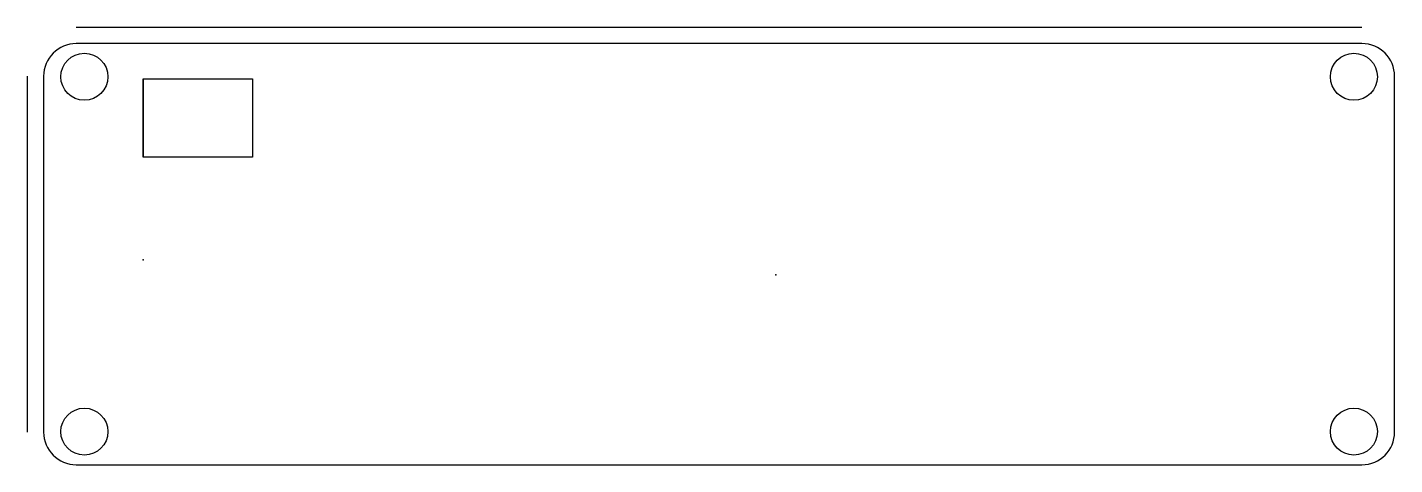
# Model space of a CAD drawing. Header units: millimetres. Extents: x -93 to 74, y -25 to 28.
import ezdxf

# ---------------------------------------------------------------- set-up
doc = ezdxf.new("R2010")
doc.units = ezdxf.units.MM
doc.header["$MEASUREMENT"] = 0
doc.layers.add('Front v6 (1)_Sketch1', color=7, linetype='Continuous')
doc.layers.add('Front v6 (1)_Sketch2', color=7, linetype='Continuous')

# ---------------------------------------------------------------- blocks, each defined once
blk = doc.blocks.new('Frontv6(1)')
at = {"layer": 'Front v6 (1)_Sketch1'}
for p, q in [((-87.12, 28.5, 67.15), (70.38, 28.5, 67.15)), ((70.38, 26.5, 67.15), (-87.12, 26.5, 67.15)), ((-93.11, -21.13, 67.15), (-93.11, 22.5, 67.15)), ((-91.12, 22.5, 67.15), (-91.12, -21.13, 67.15)), ((-78.92, 12.59, 67.15), (-78.92, 22.19, 67.15)), ((-78.92, 22.19, 67.15), (-65.54, 22.19, 67.15)), ((-65.54, 22.19, 67.15), (-65.54, 12.59, 67.15)), ((74.38, -21.13, 67.15), (74.38, 22.5, 67.15)), ((-65.54, 12.59, 67.15), (-78.92, 12.59, 67.15)), ((-87.12, -25.13, 67.15), (70.38, -25.13, 67.15))]:
    blk.add_line(p, q, dxfattribs=at)
for centre in [(-86.13, 22.44, 67.15), (69.39, 22.44, 67.15), (-86.13, -21.08, 67.15), (69.39, -21.08, 67.15)]:
    blk.add_circle(centre, 2.88, dxfattribs=at)
for centre, start, end in [((-87.12, 22.5, 67.15), 90, 180), ((70.38, 22.5, 67.15), 360, 90), ((-87.12, -21.13, 67.15), 180, 270), ((70.38, -21.13, 67.15), 270, 360)]:
    blk.add_arc(centre, 4, start, end, dxfattribs=at)
blk.add_point((-1.43, -1.85, 67.15), dxfattribs=at)
at = {"layer": 'Front v6 (1)_Sketch2'}
for p, q in [((-78.92, 12.59, 63.15), (-78.92, 22.19, 63.15)), ((-78.92, 22.19, 63.15), (-78.92, 22.19, 67.15)), ((-78.92, 22.19, 67.15), (-78.92, 12.59, 67.15)), ((-78.92, 12.59, 67.15), (-78.92, 12.59, 63.15))]:
    blk.add_line(p, q, dxfattribs=at)
blk.add_point((-78.92, 0), dxfattribs=at)

msp = doc.modelspace()

# ---------------------------------------------------------------- block references
msp.add_blockref('Frontv6(1)', (0, 0))

doc.saveas('drawing.dxf')
